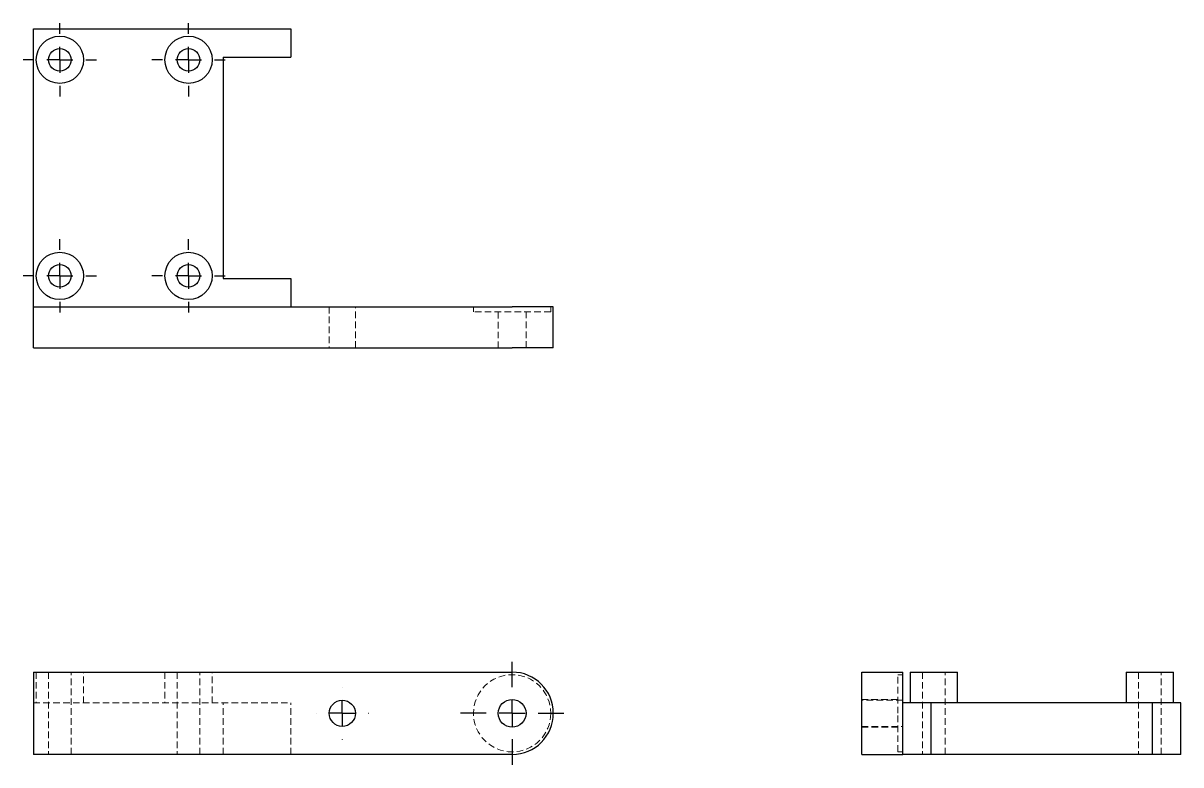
# Model space of a CAD drawing. Header units: millimetres. Extents: x 31 to 254, y 47 to 190.
import ezdxf

# ---------------------------------------------------------------- set-up
doc = ezdxf.new("R2010")
doc.units = ezdxf.units.MM
doc.linetypes.add('HIDDEN', pattern=[1.905, 1.27, -0.635])
doc.layers.add('10', color=7, linetype='Continuous')

# ---------------------------------------------------------------- blocks, each defined once
blk = doc.blocks.new('SW_CENTERMARKSYMBOL_0')
at = {"layer": '10', "color": 0}
for p, q in [((0, 5), (0, 9.93)), ((0, 0), (0, 2.5)), ((-5, 0), (-9.93, 0)), ((0, 0), (-2.5, 0)), ((0, 0), (0, -2.5)), ((0, 0), (2.5, 0)), ((5, 0), (9.93, 0)), ((0, -5), (0, -9.93))]:
    blk.add_line(p, q, dxfattribs=at)
blk = doc.blocks.new('SW_CENTERMARKSYMBOL_1')
at = {"layer": '10', "color": 0}
for p, q in [((0, 5), (0, 5.02)), ((0, 0), (0, 2.5)), ((-5, 0), (-5.02, 0)), ((0, 0), (-2.5, 0)), ((0, 0), (0, -2.5)), ((0, 0), (2.5, 0)), ((5, 0), (5.02, 0)), ((0, -5), (0, -5.02))]:
    blk.add_line(p, q, dxfattribs=at)
blk = doc.blocks.new('SW_CENTERMARKSYMBOL_2')
at = {"layer": '10', "color": 0}
for p, q in [((0, 5), (0, 7.05)), ((0, 0), (0, 2.5)), ((-5, 0), (-7.05, 0)), ((0, 0), (-2.5, 0)), ((0, 0), (0, -2.5)), ((0, 0), (2.5, 0)), ((5, 0), (7.05, 0)), ((0, -5), (0, -7.05))]:
    blk.add_line(p, q, dxfattribs=at)
blk = doc.blocks.new('SW_CENTERMARKSYMBOL_3')
at = {"layer": '10', "color": 0}
for p, q in [((0, 5), (0, 7.05)), ((0, 0), (0, 2.5)), ((-5, 0), (-7.05, 0)), ((0, 0), (-2.5, 0)), ((0, 0), (0, -2.5)), ((0, 0), (2.5, 0)), ((5, 0), (7.05, 0)), ((0, -5), (0, -7.05))]:
    blk.add_line(p, q, dxfattribs=at)
blk = doc.blocks.new('SW_CENTERMARKSYMBOL_4')
at = {"layer": '10', "color": 0}
for p, q in [((0, 5), (0, 7.05)), ((0, 0), (0, 2.5)), ((-5, 0), (-7.05, 0)), ((0, 0), (-2.5, 0)), ((0, 0), (0, -2.5)), ((0, 0), (2.5, 0)), ((5, 0), (7.05, 0)), ((0, -5), (0, -7.05))]:
    blk.add_line(p, q, dxfattribs=at)
blk = doc.blocks.new('SW_CENTERMARKSYMBOL_5')
at = {"layer": '10', "color": 0}
for p, q in [((0, 5), (0, 7.05)), ((0, 0), (0, 2.5)), ((-5, 0), (-7.05, 0)), ((0, 0), (-2.5, 0)), ((0, 0), (0, -2.5)), ((0, 0), (2.5, 0)), ((5, 0), (7.05, 0)), ((0, -5), (0, -7.05))]:
    blk.add_line(p, q, dxfattribs=at)

msp = doc.modelspace()

# ---------------------------------------------------------------- linework, layer by layer
at = {"color": 7, "linetype": 'Continuous', "lineweight": 25}
for p, q in [((33, 188.69), (82.5, 188.69)), ((33, 135.23), (33, 188.69)), ((82.5, 188.69), (82.5, 183.25)), ((69.5, 183.25), (82.5, 183.25)), ((69.5, 183.25), (69.5, 140.67)), ((69.5, 140.67), (82.5, 140.67)), ((82.5, 140.67), (82.5, 135.23)), ((33, 135.23), (125.08, 135.23)), ((33, 127.31), (33, 135.23)), ((133, 135.23), (125.08, 135.23)), ((133, 127.31), (133, 135.23)), ((33, 127.31), (125.08, 127.31)), ((133, 127.31), (125.08, 127.31)), ((33, 64.92), (33, 49.08)), ((33, 64.92), (125.08, 64.92)), ((192.31, 49.08), (192.31, 64.92)), ((192.31, 64.92), (200.23, 64.92)), ((200.23, 49.08), (200.23, 64.92)), ((201.61, 64.92), (201.61, 58.98)), ((201.61, 64.92), (210.72, 64.92)), ((210.72, 58.98), (210.72, 64.92)), ((243.2, 64.92), (243.2, 58.98)), ((243.2, 64.92), (252.31, 64.92)), ((252.31, 58.98), (252.31, 64.92)), ((205.67, 58.98), (200.23, 58.98)), ((205.67, 49.08), (205.67, 58.98)), ((248.25, 58.98), (205.67, 58.98)), ((248.25, 49.08), (248.25, 58.98)), ((253.69, 58.98), (248.25, 58.98)), ((253.69, 49.08), (253.69, 58.98)), ((125.08, 49.08), (33, 49.08)), ((192.31, 49.08), (200.23, 49.08)), ((205.67, 49.08), (200.23, 49.08)), ((248.25, 49.08), (205.67, 49.08)), ((253.69, 49.08), (248.25, 49.08))]:
    msp.add_line(p, q, dxfattribs=at)
at = {"color": 7, "linetype": 'HIDDEN', "lineweight": 18}
for p, q in [((89.88, 135.23), (89.88, 127.31)), ((94.93, 127.31), (94.93, 135.23)), ((117.65, 135.23), (117.65, 134.24)), ((132.5, 134.24), (117.65, 134.24)), ((122.41, 134.24), (122.41, 127.31)), ((127.75, 127.31), (127.75, 134.24)), ((132.5, 134.24), (132.5, 135.23)), ((33.53, 64.92), (33.53, 58.98)), ((35.91, 64.92), (35.91, 49.08)), ((40.27, 49.08), (40.27, 64.92)), ((42.64, 58.98), (42.64, 64.92)), ((58.29, 64.92), (58.29, 58.98)), ((60.66, 64.92), (60.66, 49.08)), ((65.02, 49.08), (65.02, 64.92)), ((67.39, 58.98), (67.39, 64.92)), ((203.99, 64.92), (203.99, 49.08)), ((208.35, 49.08), (208.35, 64.92)), ((245.57, 64.92), (245.57, 49.08)), ((249.93, 49.08), (249.93, 64.92)), ((199.24, 57), (199.24, 64.43)), ((200.23, 64.43), (199.24, 64.43)), ((33, 58.98), (82.5, 58.98)), ((69.5, 49.08), (69.5, 58.98)), ((82.5, 49.08), (82.5, 58.98)), ((199.24, 59.67), (192.31, 59.67)), ((200.23, 59.52), (192.31, 59.52)), ((199.24, 49.57), (199.24, 57)), ((192.31, 54.48), (200.23, 54.48)), ((192.31, 54.33), (199.24, 54.33)), ((199.24, 49.57), (200.23, 49.57))]:
    msp.add_line(p, q, dxfattribs=at)
at = {"color": 7, "linetype": 'Continuous', "lineweight": 25}
for centre, radius in [((38.09, 182.75), 4.55), ((62.84, 182.75), 4.55), ((38.09, 182.75), 2.18), ((62.84, 182.75), 2.18), ((38.09, 141.17), 4.55), ((62.84, 141.17), 4.55), ((38.09, 141.17), 2.18), ((62.84, 141.17), 2.18), ((92.41, 57), 2.52), ((125.08, 57), 2.67)]:
    msp.add_circle(centre, radius, dxfattribs=at)
at = {"color": 7, "linetype": 'HIDDEN', "lineweight": 18}
msp.add_circle((125.08, 57), 7.43, dxfattribs=at)
at = {"color": 7, "linetype": 'Continuous', "lineweight": 25}
msp.add_arc((125.08, 57), 7.92, 270, 90, dxfattribs=at)

# ---------------------------------------------------------------- block references
at = {"layer": '10'}
for name, p in [('SW_CENTERMARKSYMBOL_3', (38.09, 182.75)), ('SW_CENTERMARKSYMBOL_2', (62.84, 182.75)), ('SW_CENTERMARKSYMBOL_5', (38.09, 141.17)), ('SW_CENTERMARKSYMBOL_4', (62.84, 141.17)), ('SW_CENTERMARKSYMBOL_0', (125.08, 57)), ('SW_CENTERMARKSYMBOL_1', (92.41, 57))]:
    msp.add_blockref(name, p, dxfattribs=at)

doc.saveas('drawing.dxf')
